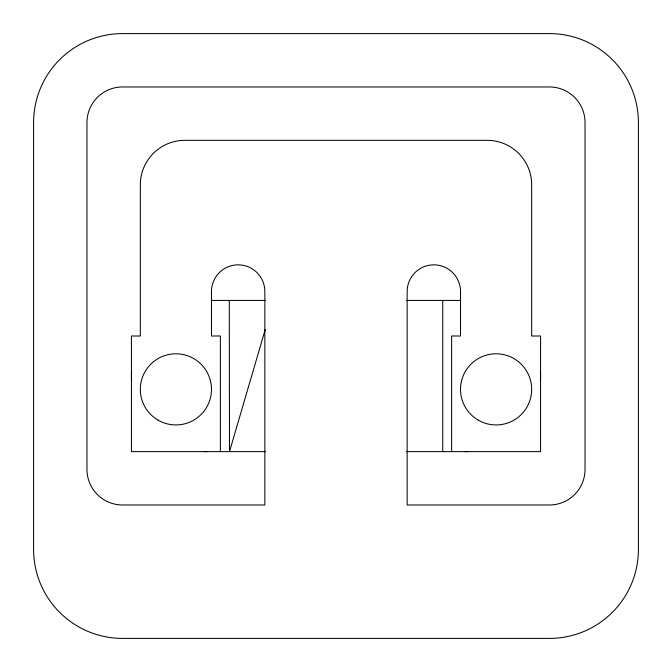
<?xml version="1.0" encoding="UTF-8"?>
<svg xmlns="http://www.w3.org/2000/svg" width="672" height="672" viewBox="0 0 672 672"><rect width="100%" height="100%" fill="white"/><g stroke="black" fill="none" stroke-linecap="round" stroke-linejoin="round"><path stroke-width="1.01" d="M265.247 329.465L229.505 451.626L229.27 300.426M211.075 300.426L265.465 300.426M406.535 300.426L460.925 300.426M265.507 451.626L131.435 451.626L131.435 336L140.33 336L140.33 184.8A44.47 44.47 0 0 1 184.8 140.33L487.2 140.33A44.47 44.47 0 0 1 531.67 184.8L531.67 336L540.565 336L540.565 451.626L406.535 451.626M451.626 451.626L451.626 336L460.522 336L460.522 291.53A26.678 26.678 0 0 0 433.835 264.844A26.678 26.678 0 0 0 407.156 291.53L407.156 504.991L549.461 504.991A35.574 35.574 0 0 0 585.035 469.409L585.035 122.539A35.574 35.574 0 0 0 549.461 86.965L122.539 86.965A35.574 35.574 0 0 0 86.965 122.539L86.965 469.409A35.574 35.574 0 0 0 122.539 504.991L264.844 504.991L264.844 291.53A26.678 26.678 0 0 0 238.165 264.844A26.678 26.678 0 0 0 211.478 291.53L211.478 336L220.374 336L220.374 451.626M442.73 300.426L442.73 451.626M540.389 370.843A75.6 75.6 0 0 1 540.389 381.209M468.065 451.559A75.6 75.6 0 0 1 464.965 451.626M207.035 451.626A75.6 75.6 0 0 1 203.935 451.559M131.611 381.209A75.6 75.6 0 0 1 131.611 370.843M549.461 33.6L122.539 33.6A88.939 88.939 0 0 0 33.6 122.539L33.6 549.461A88.939 88.939 0 0 0 122.539 638.4L549.461 638.4A88.939 88.939 0 0 0 638.4 549.461L638.4 122.539A88.939 88.939 0 0 0 549.461 33.6M158.122 420.176A35.574 35.574 0 0 0 211.478 389.365A35.574 35.574 0 0 0 158.122 358.554A35.574 35.574 0 0 0 158.122 420.176M478.304 420.176A35.574 35.574 0 0 0 531.67 389.365A35.574 35.574 0 0 0 478.304 358.554A35.574 35.574 0 0 0 478.304 420.176"/></g></svg>
